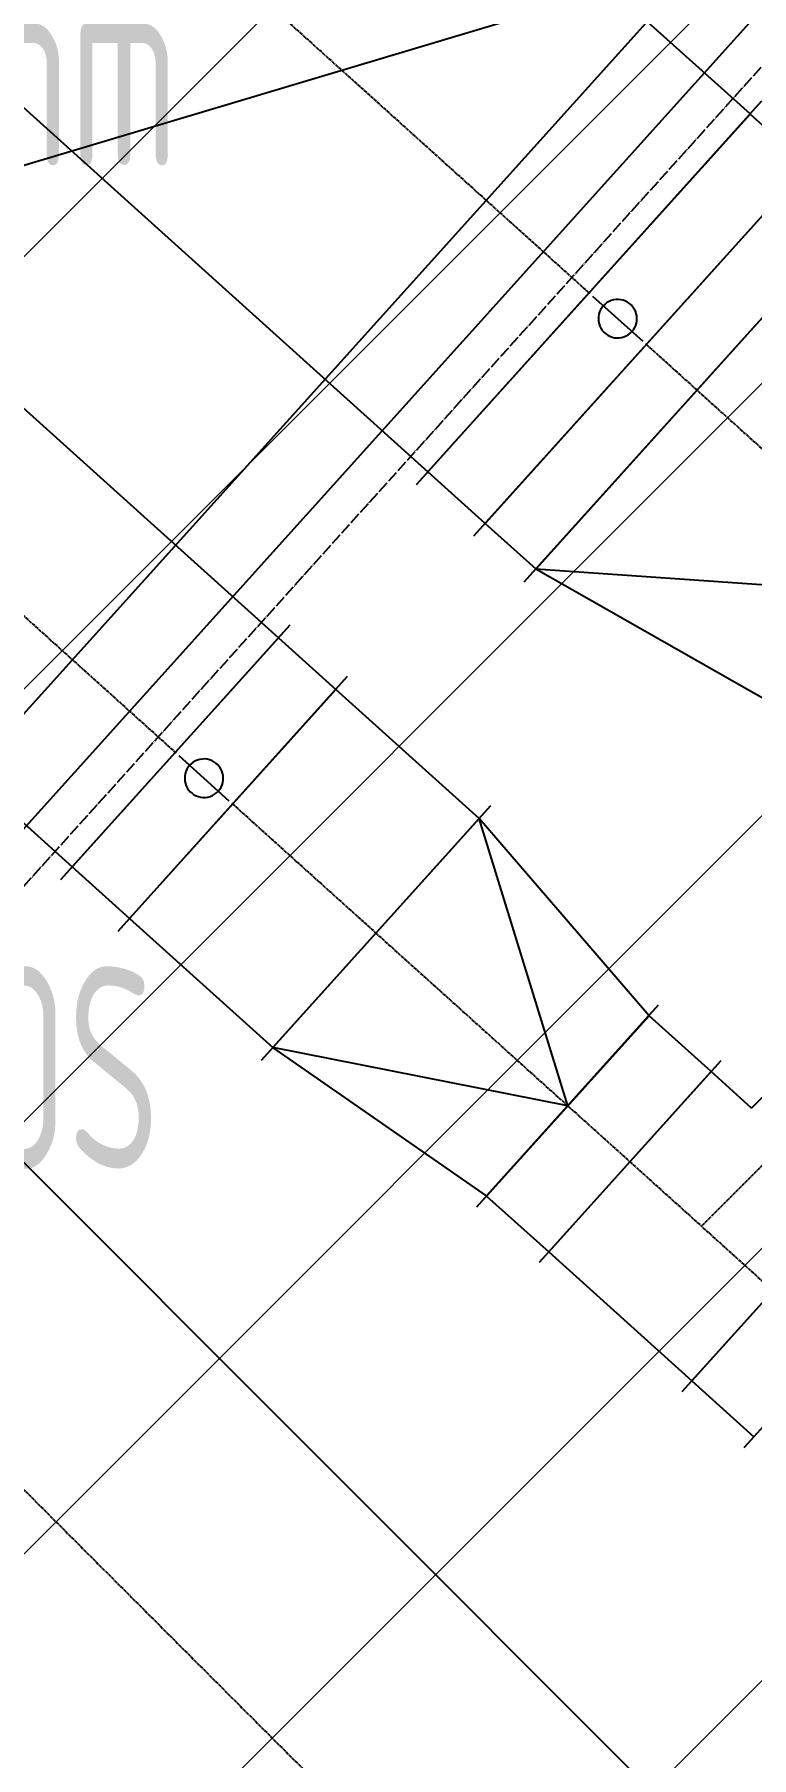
# Model space of a CAD drawing. Extents: x -20827274 to 1300756471, y -549375 to 3431892.
# Drawn here: x 11665 to 13526, y -348452 to -343979 of the extents above; entities that cross this region are included whole.
import ezdxf

# ---------------------------------------------------------------- set-up
doc = ezdxf.new("R2010")
doc.units = 0
doc.header["$LTSCALE"] = 10
for name, pattern in [('CENTER2', [1.125, 0.75, -0.125, 0.125, -0.125]), ('暖附图底图$0$DASH', [0.35, 0.25, -0.1]), ('暖附图底图$0$DOTE', [2.42, 2, -0.2, 0.02, -0.2])]:
    doc.linetypes.add(name, pattern=pattern)
for name, color, linetype in [('1-zs', 3, 'Continuous'), ('1-标注暖通', 4, 'Continuous'), ('DUCT-加压送风中心线', 5, 'CENTER2'), ('DUCT-加压送风法兰', 2, 'Continuous'), ('DUCT-加压送风管', 1, 'Continuous'), ('DUCT-加压送风管端线', 2, 'Continuous'), ('DUCT-加压送风阀门', 7, 'Continuous'), ('H-DUCT-新风中心线', 5, 'CENTER2'), ('H-DUCT-新风管', 3, 'Continuous'), ('H-TH_TEXT', 7, 'Continuous'), ('暖附图底图$0$1-标注暖通', 8, 'Continuous'), ('暖附图底图$0$A-WALL', 8, 'Continuous'), ('暖附图底图$0$DOTE', 8, 'Continuous')]:
    doc.layers.add(name, color=color, linetype=linetype)
doc.layers.add('F-非人防区', color=105, linetype='Continuous', lineweight=15)
doc.styles.add('8B2_02', font='tssdeng.shx', dxfattribs={"width": 0.6, "bigfont": 'TSSDCHN.shx'})

# ---------------------------------------------------------------- blocks, each defined once
blk = doc.blocks.new('暖附图底图$0$AFSFCS')
at = {"layer": '暖附图底图$0$A-WALL'}
for p, q in [((15559.4, -341385.2), (11076.3, -346364.2)), ((11224.9, -346498.1), (15708.1, -341519))]:
    blk.add_line(p, q, dxfattribs=at)
at = {"layer": '暖附图底图$0$DOTE', "color": 127, "linetype": '暖附图底图$0$DOTE', "ltscale": 1.5}
blk.add_line((-14328.5, -375027.4), (118287.3, -227742.6), dxfattribs=at)
blk = doc.blocks.new('暖附图底图')
at = {"layer": '暖附图底图$0$1-标注暖通', "linetype": '暖附图底图$0$DASH'}
blk.add_blockref('暖附图底图$0$AFSFCS', (500000, 0), dxfattribs=at)

msp = doc.modelspace()

# ---------------------------------------------------------------- hatches: boundary and pattern name
at = {"layer": 'F-非人防区'}
h = msp.add_hatch(dxfattribs=at)
h.set_pattern_fill('ANSI31', color=8, scale=500)
h.set_pattern_definition([(45, (-67108.6, 126739.6), (-561.266, 561.266), [])])
edge = h.paths.add_edge_path()
edge.add_line((26041.4, -160910.4), (26041.4, -174910.4))
edge.add_line((26041.4, -174910.4), (44466.4, -174910.4))
edge.add_line((44466.4, -174910.4), (44466.4, -230535.4))
edge.add_line((44466.4, -230535.4), (29591.4, -230535.4))
edge.add_line((29591.4, -230535.4), (29591.4, -228585.4))
edge.add_line((29591.4, -228585.4), (32466.4, -228585.4))
edge.add_line((32466.4, -228585.4), (32466.4, -223185.4))
edge.add_line((32466.4, -223185.4), (6116.4, -223185.4))
edge.add_line((6116.4, -223185.4), (6116.4, -236210.4))
edge.add_line((6116.4, -236210.4), (5916.4, -236210.4))
edge.add_line((5916.4, -236210.4), (5921.1, -289912.2))
edge.add_line((5921.1, -289912.2), (35191.4, -289912.2))
edge.add_line((35191.4, -289912.2), (35191.4, -296310.4))
edge.add_line((35191.4, -296310.4), (35041.4, -296310.4))
edge.add_line((35041.4, -296310.4), (35041.4, -296910.4))
edge.add_line((35041.4, -296910.4), (35641.4, -296910.4))
edge.add_line((35641.4, -296910.4), (44736.4, -305099.6))
edge.add_line((44736.4, -305099.6), (22456.5, -329844))
edge.add_line((22456.5, -329844), (22456.5, -340006.4))
edge.add_line((22456.5, -340006.4), (-13248.1, -379660.4))
edge.add_line((-13248.1, -379660.4), (-90108.6, -379660.4))
edge.add_line((-90108.6, -379660.4), (-90108.6, -373660.4))
edge.add_line((-90108.6, -373660.4), (-91358.6, -373660.4))
edge.add_arc((-91358.6, -361660.4), 12000, 180, 270, ccw=False)
edge.add_line((-103358.6, -361660.4), (-103358.6, -333450.4))
edge.add_line((-103358.6, -333450.4), (-95358.6, -333436.6))
edge.add_line((-95358.6, -333436.6), (-95358.6, -160610.4))
edge.add_line((-95358.6, -160610.4), (-86333.4, -160610.4))
edge.add_line((-86333.4, -160610.4), (-86333.6, -149790))
edge.add_line((-86333.6, -149790), (-73433.4, -149790))
edge.add_line((-73433.4, -149790), (-73433.4, -160610.4))
edge.add_line((-73433.4, -160610.4), (26041.4, -160910.4))

# ---------------------------------------------------------------- linework, layer by layer
at = {"layer": '1-标注暖通'}
msp.add_line((11242.1, -344436.5), (13759.6, -343683, 2600), dxfattribs=at)
at = {"layer": 'DUCT-加压送风中心线'}
for p, q in [((8324.1, -340345.4), (13104.2, -344649.5)), ((7161.3, -341458.4), (12030.2, -345842.4)), ((13253.2, -344783.6), (13384.5, -344901.9)), ((13979.2, -345437.3), (13384.7, -344902)), ((12179.1, -345976.4), (12551.1, -346311.4)), ((13049.2, -346759.9), (12551.2, -346311.5)), ((13049.3, -346760), (13210.4, -346905)), ((13689.8, -346779), (13396.3, -347072.4)), ((13210.5, -346905.2), (13396.3, -347072.4)), ((13582.1, -347239.7), (13396.3, -347072.4))]:
    msp.add_line(p, q, dxfattribs=at)
at = {"layer": 'DUCT-加压送风法兰'}
for p, q in [((13552.6, -344151.6), (12656, -345147.5)), ((13701.4, -344285.6), (12804.8, -345281.4)), ((12936.3, -345399.8), (13832.9, -344404)), ((12328, -345511.7), (11732.5, -346173.1)), ((12476.8, -345645.7), (11881.2, -346307.1)), ((12848.9, -345980.8), (12253.4, -346642.2)), ((12813.4, -347021.9), (13285.1, -346498)), ((13446.3, -346643.1), (12974.6, -347167)), ((13346.3, -347501.7), (13818, -346977.8)), ((13507.5, -347646.9), (13979.2, -347123))]:
    msp.add_line(p, q, dxfattribs=at)
at = {"layer": 'DUCT-加压送风法兰', "color": 18, "true_color": 0x000000}
for p in [(13104.2, -344649.5, 1000), (13104.4, -344649.6, 1000), (13253, -344783.4, 1000), (13253.2, -344783.6, 1000), (13384.5, -344901.9, 1000), (13384.7, -344902, 1000), (12030.2, -345842.4, 1000), (12030.3, -345842.5, 1000), (12178.9, -345976.3, 1000), (12179.1, -345976.4, 1000), (12551.1, -346311.4, 1000), (12551.2, -346311.5, 1000), (13049.2, -346759.9, 1000), (13049.3, -346760, 1000), (13210.4, -346905, 1000), (13210.5, -346905.2, 1000)]:
    msp.add_point(p, dxfattribs=at)
at = {"layer": 'DUCT-加压送风管'}
for p, q in [((13522.4, -344185), (8742.3, -339881)), ((7905.9, -340809.9), (12686, -345114)), ((12297.8, -345545.1), (7428.9, -341161.1)), ((6893.6, -341755.6), (11762.5, -346139.6)), ((12686, -345114), (13522.4, -344185)), ((13522.6, -344185.2), (13671.2, -344319)), ((13671.4, -344319.1), (12834.9, -345248)), ((12966.3, -345366.3), (13802.7, -344437.4)), ((12834.8, -345247.9), (12686.2, -345114.1)), ((12834.9, -345248), (12966.3, -345366.3)), ((13678.1, -345771.7), (12966.5, -345366.5)), ((13979.2, -345437.3), (12966.5, -345366.5)), ((11762.5, -346139.6), (12297.8, -345545.1)), ((12298, -345545.2), (12446.6, -345679.1)), ((12446.7, -345679.2), (11911.4, -346273.7)), ((12818.8, -346014.2), (12446.7, -345679.2)), ((12283.4, -346608.7), (12818.8, -346014.2)), ((13259.9, -346525.8), (12818.9, -346014.3)), ((13049.2, -346759.9), (12818.9, -346014.3)), ((11911.3, -346273.6), (11762.7, -346139.7)), ((11911.4, -346273.7), (12283.4, -346608.7)), ((13260.1, -346525.9), (12838.5, -346994.1)), ((13421.1, -346670.9), (13260.1, -346525.9)), ((12838.4, -346994), (12283.6, -346608.8)), ((13049.2, -346759.9), (12283.6, -346608.8)), ((12999.6, -347139.1), (13421.1, -346670.9)), ((13526.3, -346765.6), (13421.3, -346671.1)), ((13526.3, -346765.6), (13601.4, -346690.6)), ((12838.5, -346994.1), (12999.6, -347139.1)), ((13793, -347005.8), (13371.5, -347473.9)), ((12999.7, -347139.2), (13371.3, -347473.8)), ((13371.5, -347473.9), (13532.5, -347619))]:
    msp.add_line(p, q, dxfattribs=at)
at = {"layer": 'DUCT-加压送风管', "color": 18, "true_color": 0x000000}
for p in [(13384.7, -344902, 1000), (12551.2, -346311.5, 1000), (13049.2, -346759.9, 1000), (13210.5, -346905.2, 1000)]:
    msp.add_point(p, dxfattribs=at)
at = {"layer": 'DUCT-加压送风管端线'}
for p, q in [((13522.6, -344185.2), (12686.2, -345114.1)), ((13671.2, -344319), (12834.8, -345247.9)), ((13802.9, -344437.5), (12966.5, -345366.5)), ((12298, -345545.2), (11762.7, -346139.7)), ((12446.6, -345679.1), (11911.3, -346273.6)), ((12818.9, -346014.3), (12283.6, -346608.8)), ((12838.4, -346994), (13259.9, -346525.8)), ((12999.7, -347139.2), (13421.3, -346671.1)), ((13792.9, -347005.6), (13371.3, -347473.8))]:
    msp.add_line(p, q, dxfattribs=at)
at = {"layer": 'DUCT-加压送风阀门'}
for p, q in [((13113.7, -344658), (13243.7, -344775.1)), ((13134.4, -344693.4), (13131.8, -344699.1)), ((13137.6, -344688), (13134.4, -344693.4)), ((13141.5, -344683.1), (13137.6, -344688)), ((13146, -344678.7), (13141.5, -344683.1)), ((13151, -344674.9), (13146, -344678.7)), ((13156.5, -344671.7), (13151, -344674.9)), ((13162.2, -344669.3), (13156.5, -344671.7)), ((13168.3, -344667.6), (13162.2, -344669.3)), ((13174.5, -344666.7), (13168.3, -344667.6)), ((13180.8, -344666.6), (13174.5, -344666.7)), ((13187, -344667.2), (13180.8, -344666.6)), ((13193.1, -344668.7), (13187, -344667.2)), ((13199, -344670.9), (13193.1, -344668.7)), ((13204.6, -344673.8), (13199, -344670.9)), ((13209.7, -344677.3), (13204.6, -344673.8)), ((13214.4, -344681.5), (13209.7, -344677.3)), ((13218.5, -344686.3), (13214.4, -344681.5)), ((13222, -344691.5), (13218.5, -344686.3)), ((13224.8, -344697.2), (13222, -344691.5)), ((13129, -344711.3), (13128.7, -344717.6)), ((13128.7, -344717.6), (13129.2, -344723.8)), ((13130, -344705.1), (13129, -344711.3)), ((13129.2, -344723.8), (13130.5, -344730)), ((13131.8, -344699.1), (13130, -344705.1)), ((13130.5, -344730), (13132.6, -344735.9)), ((13132.6, -344735.9), (13135.4, -344741.5)), ((13223, -344739.7), (13225.6, -344734)), ((13226.8, -344703.1), (13224.8, -344697.2)), ((13225.6, -344734), (13227.4, -344728)), ((13228.2, -344709.2), (13226.8, -344703.1)), ((13227.4, -344728), (13228.4, -344721.8)), ((13228.7, -344715.5), (13228.2, -344709.2)), ((13228.4, -344721.8), (13228.7, -344715.5)), ((13135.4, -344741.5), (13138.9, -344746.8)), ((13138.9, -344746.8), (13143, -344751.5)), ((13143, -344751.5), (13147.6, -344755.7)), ((13147.6, -344755.7), (13152.8, -344759.3)), ((13152.8, -344759.3), (13158.4, -344762.2)), ((13158.4, -344762.2), (13164.2, -344764.4)), ((13164.2, -344764.4), (13170.3, -344765.8)), ((13170.3, -344765.8), (13176.6, -344766.5)), ((13176.6, -344766.5), (13182.9, -344766.4)), ((13182.9, -344766.4), (13189.1, -344765.4)), ((13189.1, -344765.4), (13195.1, -344763.8)), ((13195.1, -344763.8), (13200.9, -344761.3)), ((13200.9, -344761.3), (13206.4, -344758.2)), ((13206.4, -344758.2), (13211.4, -344754.4)), ((13211.4, -344754.4), (13215.8, -344750)), ((13215.8, -344750), (13219.7, -344745.1)), ((13219.7, -344745.1), (13223, -344739.7)), ((12039.6, -345850.9), (12169.6, -345968)), ((12055.9, -345898), (12054.9, -345904.2)), ((12057.8, -345892), (12055.9, -345898)), ((12060.3, -345886.2), (12057.8, -345892)), ((12063.6, -345880.9), (12060.3, -345886.2)), ((12067.5, -345875.9), (12063.6, -345880.9)), ((12072, -345871.6), (12067.5, -345875.9)), ((12077, -345867.8), (12072, -345871.6)), ((12082.4, -345864.6), (12077, -345867.8)), ((12088.2, -345862.2), (12082.4, -345864.6)), ((12094.2, -345860.5), (12088.2, -345862.2)), ((12100.4, -345859.6), (12094.2, -345860.5)), ((12106.7, -345859.4), (12100.4, -345859.6)), ((12113, -345860.1), (12106.7, -345859.4)), ((12119.1, -345861.5), (12113, -345860.1)), ((12125, -345863.7), (12119.1, -345861.5)), ((12130.5, -345866.6), (12125, -345863.7)), ((12135.7, -345870.2), (12130.5, -345866.6)), ((12140.3, -345874.4), (12135.7, -345870.2)), ((12144.5, -345879.2), (12140.3, -345874.4)), ((12147.9, -345884.4), (12144.5, -345879.2)), ((12150.7, -345890), (12147.9, -345884.4)), ((12152.8, -345896), (12150.7, -345890)), ((12154.1, -345902.1), (12152.8, -345896)), ((12154.6, -345908.4), (12154.1, -345902.1)), ((12054.9, -345904.2), (12054.6, -345910.4)), ((12054.6, -345910.4), (12055.2, -345916.7)), ((12055.2, -345916.7), (12056.5, -345922.8)), ((12056.5, -345922.8), (12058.5, -345928.8)), ((12058.5, -345928.8), (12061.3, -345934.4)), ((12061.3, -345934.4), (12064.8, -345939.6)), ((12064.8, -345939.6), (12068.9, -345944.4)), ((12068.9, -345944.4), (12073.6, -345948.6)), ((12132.3, -345951), (12137.3, -345947.3)), ((12137.3, -345947.3), (12141.8, -345942.9)), ((12141.8, -345942.9), (12145.7, -345937.9)), ((12145.7, -345937.9), (12148.9, -345932.6)), ((12148.9, -345932.6), (12151.5, -345926.8)), ((12151.5, -345926.8), (12153.3, -345920.8)), ((12153.3, -345920.8), (12154.3, -345914.6)), ((12154.3, -345914.6), (12154.6, -345908.4)), ((12073.6, -345948.6), (12078.7, -345952.2)), ((12078.7, -345952.2), (12084.3, -345955.1)), ((12084.3, -345955.1), (12090.2, -345957.3)), ((12090.2, -345957.3), (12096.3, -345958.7)), ((12096.3, -345958.7), (12102.5, -345959.4)), ((12102.5, -345959.4), (12108.8, -345959.2)), ((12108.8, -345959.2), (12115, -345958.3)), ((12115, -345958.3), (12121.1, -345956.6)), ((12121.1, -345956.6), (12126.9, -345954.2)), ((12126.9, -345954.2), (12132.3, -345951))]:
    msp.add_line(p, q, dxfattribs=at)
at = {"layer": 'H-DUCT-新风中心线'}
msp.add_line((11140.6, -347259.9), (12859.8, -348979.2), dxfattribs=at)
at = {"layer": 'H-DUCT-新风管'}
msp.add_line((13284.1, -348554.9), (11564.8, -346835.7), dxfattribs=at)

# ---------------------------------------------------------------- block references
at = {"layer": '1-zs'}
msp.add_blockref('暖附图底图', (-500000, 0), dxfattribs=at)

# ---------------------------------------------------------------- texts
at = {"layer": '1-标注暖通', "style": '8B2_02', "width": 0.6}
msp.add_text('FDS', height=525, dxfattribs=at).set_placement((11276.7, -346922.7))
at = {"layer": 'H-TH_TEXT', "style": '8B2_02', "width": 0.6}
msp.add_text('mm', height=525, dxfattribs=at).set_placement((11473.5, -344319.6))

doc.saveas('drawing.dxf')
